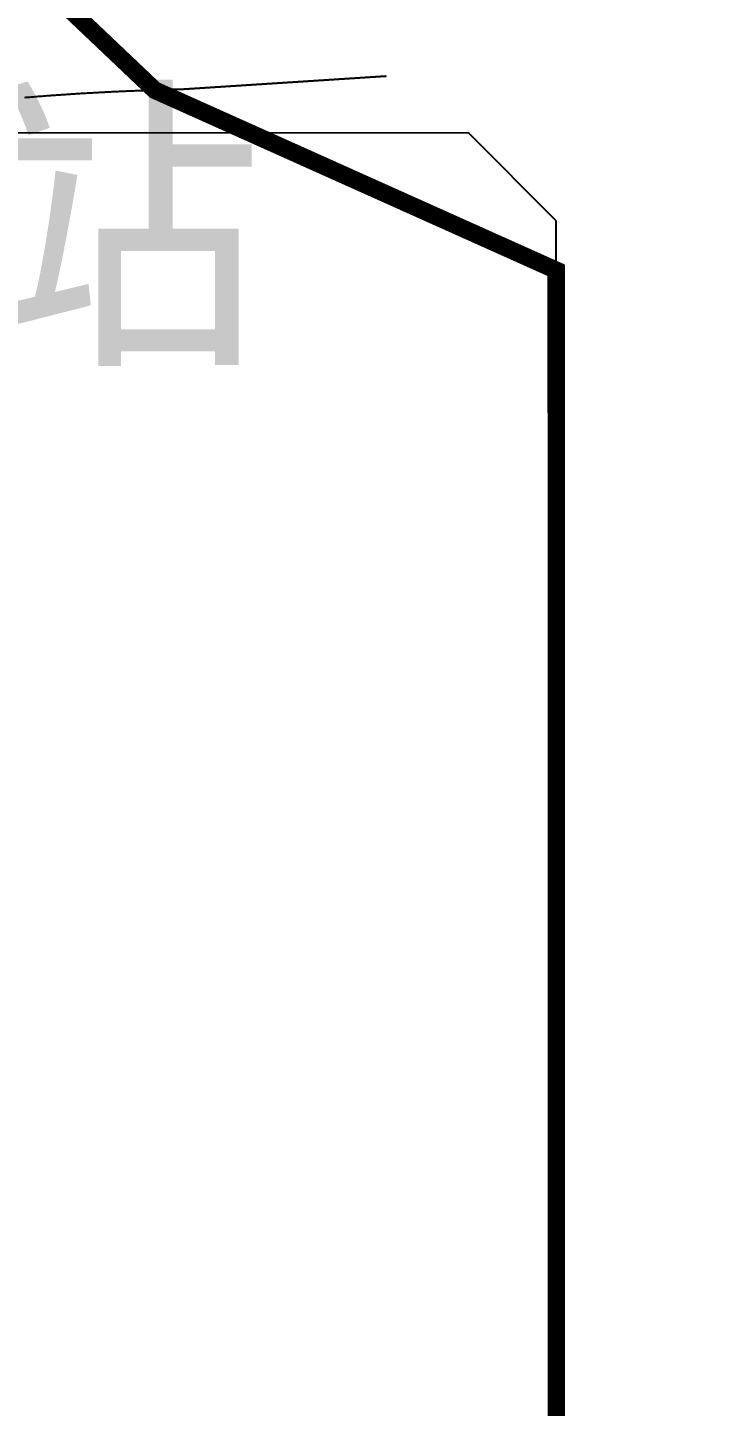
# Model space of a CAD drawing. Header units: millimetres. Extents: x 19715 to 35549, y 3563 to 14826.
# Drawn here: x 21584 to 21782.6, y 9319.7 to 9712.2 of the extents above; entities that cross this region are included whole.
import ezdxf

# ---------------------------------------------------------------- set-up
doc = ezdxf.new("R2010")
doc.units = ezdxf.units.MM
doc.linetypes.add('BORDER', pattern=[44.45, 12.7, -6.35, 12.7, -6.35, 0, -6.35])
doc.layers.add('0-text', color=7, linetype='Continuous')
doc.layers.add('RD-红线', color=7, linetype='Continuous')
doc.layers.add('0000边界', color=5, linetype='Continuous', lineweight=0)
doc.styles.add('样式 2', font='simhei.ttf')

msp = doc.modelspace()

# ---------------------------------------------------------------- linework, layer by layer
at = {"layer": '0000边界', "linetype": 'BORDER', "ltscale": 5, "const_width": 5}
msp.add_lwpolyline([(21587.23, 9725.65), (21620.22, 9694.34), (21734.48, 9643.08), (21734.5, 8162.89), (22589.98, 7880.12), (24215.66, 7317.16), (24497.44, 7317.16), (24689.76, 7317.16), (24759.75, 7135.58), (25150.55, 7001.51), (26117.26, 6956.91), (26275.3, 6169.54), (26470.32, 5471.54), (27485.77, 5490.58)], dxfattribs=at)
at = {"layer": 'RD-红线'}
msp.add_lwpolyline([(21628.62, 9694.6), (21685.93, 9698.32), (21628.62, 9694.6, 0.00016), (21627.91, 9694.58, 0.000168), (21627.22, 9694.56, 0.000164), (21626.51, 9694.54, 0.000172), (21625.82, 9694.52, 0.000168), (21625.11, 9694.5, 0.000176), (21624.42, 9694.48, 0.000172), (21623.71, 9694.46, 0.00018), (21623.02, 9694.43, 0.000176), (21622.31, 9694.41, 0.000184), (21621.62, 9694.39, 0.00018), (21620.91, 9694.37, 0.000188), (21620.22, 9694.34, 0.000184), (21619.51, 9694.32, 0.000192), (21618.82, 9694.29, 0.000188), (21618.11, 9694.27, 0.000196), (21617.42, 9694.24, 0.000192), (21616.72, 9694.21, 0.0002), (21616.02, 9694.19, 0.000196), (21615.32, 9694.16, 0.000204), (21614.62, 9694.13, 0.0002), (21613.92, 9694.1, 0.000208), (21613.23, 9694.07, 0.000204), (21612.52, 9694.04, 0.000212), (21611.83, 9694.01, 0.000208), (21611.12, 9693.98, 0.000216), (21610.43, 9693.95, 0.000212), (21609.72, 9693.92, 0.00022), (21609.03, 9693.89, 0.000216), (21608.32, 9693.85, 0.000224), (21607.63, 9693.82, 0.00022), (21606.92, 9693.78, 0.000228), (21606.23, 9693.75, 0.000224), (21605.53, 9693.71, 0.000232), (21604.83, 9693.67, 0.000228), (21604.13, 9693.64, 0.000236), (21603.44, 9693.6, 0.000232), (21602.73, 9693.56, 0.00024), (21602.04, 9693.52, 0.000236), (21601.33, 9693.48, 0.000244), (21600.64, 9693.44, 0.00024), (21599.94, 9693.4, 0.000248), (21599.24, 9693.36, 0.000244), (21598.54, 9693.31, 0.000252), (21597.84, 9693.27, 0.000248), (21597.14, 9693.23, 0.000256), (21596.45, 9693.18, 0.000252), (21595.74, 9693.14, 0.00026), (21595.05, 9693.09, 0.000256), (21594.35, 9693.04, 0.000264), (21593.65, 9693, 0.00026), (21592.95, 9692.95, 0.000268), (21592.26, 9692.9, 0.000264), (21591.55, 9692.85, 0.000272), (21590.86, 9692.8, 0.000268), (21590.16, 9692.75, 0.000276), (21589.46, 9692.7, 0.000272), (21588.76, 9692.64, 0.00028), (21588.07, 9692.59, 0.000276), (21587.37, 9692.53, 0.000284), (21586.67, 9692.48, 0.00028), (21585.97, 9692.42, 0.000288), (21585.28, 9692.37, 0.000284), (21584.57, 9692.31, 0.000292), (21583.88, 9692.25, 0.000288), (21583.18, 9692.19, 0.000296)], format="xyb", dxfattribs=at)
msp.add_lwpolyline([(21628.62, 9694.6), (21685.93, 9698.32), (21628.62, 9694.6, 0.00016), (21627.91, 9694.58, 0.000168), (21627.22, 9694.56, 0.000164), (21626.51, 9694.54, 0.000172), (21625.82, 9694.52, 0.000168), (21625.11, 9694.5, 0.000176), (21624.42, 9694.48, 0.000172), (21623.71, 9694.46, 0.00018), (21623.02, 9694.43, 0.000176), (21622.31, 9694.41, 0.000184), (21621.62, 9694.39, 0.00018), (21620.91, 9694.37, 0.000188), (21620.22, 9694.34, 0.000184), (21619.51, 9694.32, 0.000192), (21618.82, 9694.29, 0.000188), (21618.11, 9694.27, 0.000196), (21617.42, 9694.24, 0.000192), (21616.72, 9694.21, 0.0002), (21616.02, 9694.19, 0.000196), (21615.32, 9694.16, 0.000204), (21614.62, 9694.13, 0.0002), (21613.92, 9694.1, 0.000208), (21613.23, 9694.07, 0.000204), (21612.52, 9694.04, 0.000212), (21611.83, 9694.01, 0.000208), (21611.12, 9693.98, 0.000216), (21610.43, 9693.95, 0.000212), (21609.72, 9693.92, 0.00022), (21609.03, 9693.89, 0.000216), (21608.32, 9693.85, 0.000224), (21607.63, 9693.82, 0.00022), (21606.92, 9693.78, 0.000228), (21606.23, 9693.75, 0.000224), (21605.53, 9693.71, 0.000232), (21604.83, 9693.67, 0.000228), (21604.13, 9693.64, 0.000236), (21603.44, 9693.6, 0.000232), (21602.73, 9693.56, 0.00024), (21602.04, 9693.52, 0.000236), (21601.33, 9693.48, 0.000244), (21600.64, 9693.44, 0.00024), (21599.94, 9693.4, 0.000248), (21599.24, 9693.36, 0.000244), (21598.54, 9693.31, 0.000252), (21597.84, 9693.27, 0.000248), (21597.14, 9693.23, 0.000256), (21596.45, 9693.18, 0.000252), (21595.74, 9693.14, 0.00026), (21595.05, 9693.09, 0.000256), (21594.35, 9693.04, 0.000264), (21593.65, 9693, 0.00026), (21592.95, 9692.95, 0.000268), (21592.26, 9692.9, 0.000264), (21591.55, 9692.85, 0.000272), (21590.86, 9692.8, 0.000268), (21590.16, 9692.75, 0.000276), (21589.46, 9692.7, 0.000272), (21588.76, 9692.64, 0.00028), (21588.07, 9692.59, 0.000276), (21587.37, 9692.53, 0.000284), (21586.67, 9692.48, 0.00028), (21585.97, 9692.42, 0.000288), (21585.28, 9692.37, 0.000284), (21584.57, 9692.31, 0.000292), (21583.88, 9692.25, 0.000288), (21583.18, 9692.19, 0.000296)], format="xyb", dxfattribs=at)
msp.add_lwpolyline([(21628.62, 9694.6), (21685.93, 9698.32), (21628.62, 9694.6, 0.00016), (21627.91, 9694.58, 0.000168), (21627.22, 9694.56, 0.000164), (21626.51, 9694.54, 0.000172), (21625.82, 9694.52, 0.000168), (21625.11, 9694.5, 0.000176), (21624.42, 9694.48, 0.000172), (21623.71, 9694.46, 0.00018), (21623.02, 9694.43, 0.000176), (21622.31, 9694.41, 0.000184), (21621.62, 9694.39, 0.00018), (21620.91, 9694.37, 0.000188), (21620.22, 9694.34, 0.000184), (21619.51, 9694.32, 0.000192), (21618.82, 9694.29, 0.000188), (21618.11, 9694.27, 0.000196), (21617.42, 9694.24, 0.000192), (21616.72, 9694.21, 0.0002), (21616.02, 9694.19, 0.000196), (21615.32, 9694.16, 0.000204), (21614.62, 9694.13, 0.0002), (21613.92, 9694.1, 0.000208), (21613.23, 9694.07, 0.000204), (21612.52, 9694.04, 0.000212), (21611.83, 9694.01, 0.000208), (21611.12, 9693.98, 0.000216), (21610.43, 9693.95, 0.000212), (21609.72, 9693.92, 0.00022), (21609.03, 9693.89, 0.000216), (21608.32, 9693.85, 0.000224), (21607.63, 9693.82, 0.00022), (21606.92, 9693.78, 0.000228), (21606.23, 9693.75, 0.000224), (21605.53, 9693.71, 0.000232), (21604.83, 9693.67, 0.000228), (21604.13, 9693.64, 0.000236), (21603.44, 9693.6, 0.000232), (21602.73, 9693.56, 0.00024), (21602.04, 9693.52, 0.000236), (21601.33, 9693.48, 0.000244), (21600.64, 9693.44, 0.00024), (21599.94, 9693.4, 0.000248), (21599.24, 9693.36, 0.000244), (21598.54, 9693.31, 0.000252), (21597.84, 9693.27, 0.000248), (21597.14, 9693.23, 0.000256), (21596.45, 9693.18, 0.000252), (21595.74, 9693.14, 0.00026), (21595.05, 9693.09, 0.000256), (21594.35, 9693.04, 0.000264), (21593.65, 9693, 0.00026), (21592.95, 9692.95, 0.000268), (21592.26, 9692.9, 0.000264), (21591.55, 9692.85, 0.000272), (21590.86, 9692.8, 0.000268), (21590.16, 9692.75, 0.000276), (21589.46, 9692.7, 0.000272), (21588.76, 9692.64, 0.00028), (21588.07, 9692.59, 0.000276), (21587.37, 9692.53, 0.000284), (21586.67, 9692.48, 0.00028), (21585.97, 9692.42, 0.000288), (21585.28, 9692.37, 0.000284), (21584.57, 9692.31, 0.000292), (21583.88, 9692.25, 0.000288), (21583.18, 9692.19, 0.000296)], format="xyb", dxfattribs=at)
for points in [[(21709.48, 9682.17), (21249.94, 9682.16)], [(21709.48, 9682.17), (21272.44, 9682.16)], [(21734.48, 9657.17), (21709.46, 9682.18)], [(21734.48, 9112.17), (21734.48, 9657.17)]]:
    msp.add_lwpolyline(points, dxfattribs=at)

# ---------------------------------------------------------------- texts
at = {"layer": '0-text', "color": 7, "style": '样式 2'}
msp.add_text('山南水厂加压站', height=65, dxfattribs=at).set_placement((21030.76, 9622.81))

doc.saveas('drawing.dxf')
